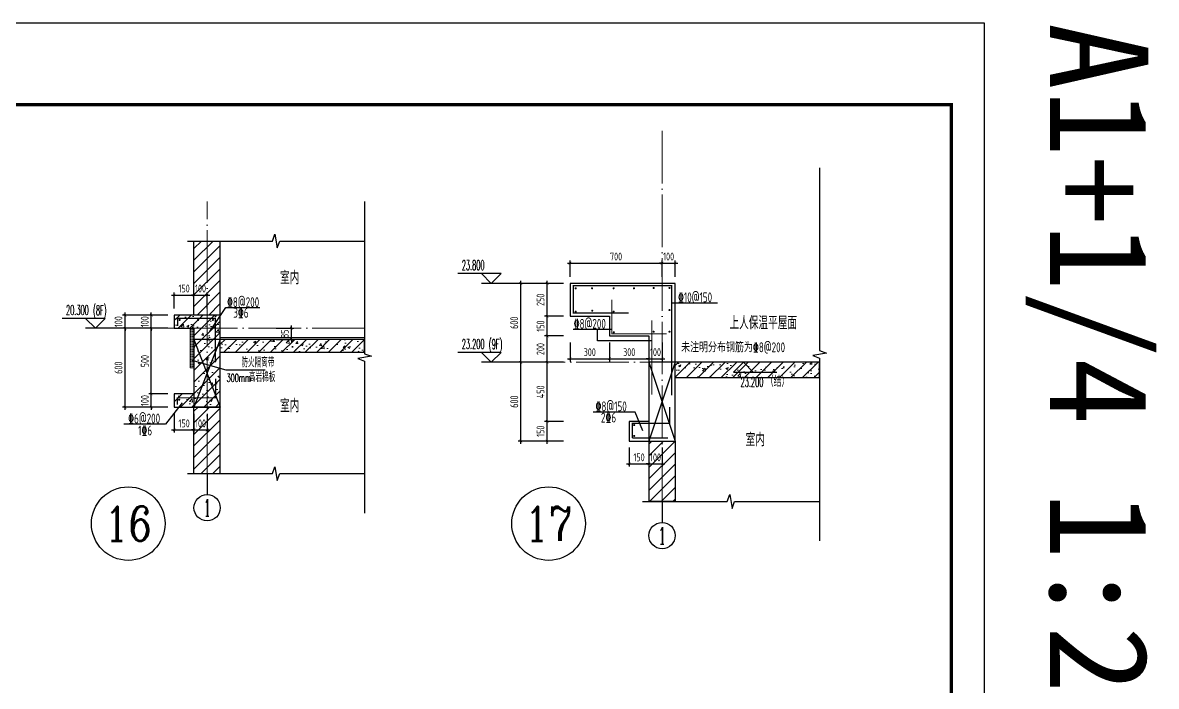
# Model space of a CAD drawing. Extents: x -668857 to 154266, y -275694 to 291306.
# Drawn here: x 120992 to 129617, y 162157 to 167207 of the extents above; entities that cross this region are included whole.
import ezdxf
from ezdxf.enums import TextEntityAlignment as Align

# ---------------------------------------------------------------- set-up
doc = ezdxf.new("R2010")
doc.units = 0
doc.header["$LTSCALE"] = 1000
doc.linetypes.add('DOTE', pattern=[2.42, 2, -0.2, 0.02, -0.2])
doc.layers.get('0').update_dxf_attribs({"linetype": 'CONTINUOUS'})
doc.layers.get('DEFPOINTS').update_dxf_attribs({"linetype": 'CONTINUOUS'})
for name, color, linetype in [('A-AXIS_TEXT', 7, 'CONTINUOUS'), ('AXIS', 3, 'CONTINUOUS'), ('DIM', 2, 'CONTINUOUS'), ('DIM_ELEV', 3, 'CONTINUOUS'), ('DIM_IDEN', 67, 'CONTINUOUS'), ('DIM_SYMB', 3, 'CONTINUOUS'), ('PUB_TEXT', 2, 'CONTINUOUS'), ('REIN', 6, 'CONTINUOUS'), ('S-大样-砼线', 7, 'CONTINUOUS'), ('S-引出线', 40, 'CONTINUOUS'), ('TEXT', 2, 'CONTINUOUS'), ('WALL', 5, 'CONTINUOUS'), ('yichutu', 7, 'CONTINUOUS'), ('立面-看线', 251, 'CONTINUOUS')]:
    doc.layers.add(name, color=color, linetype=linetype)
for name, color, linetype, lineweight in [('AXIS_TEXT', 7, 'CONTINUOUS', 20), ('DOTE', 19, 'DOTE', 9), ('PUB_HATCH', 8, 'CONTINUOUS', 9), ('内粉刷', 37, 'CONTINUOUS', 9), ('图框', 9, 'CONTINUOUS', 18)]:
    doc.layers.add(name, color=color, linetype=linetype, lineweight=lineweight)
doc.styles.add('_TCH_AXIS', font='COMPLEX', dxfattribs={"bigfont": 'GBCBIG'})
doc.styles.add('_TCH_DIM', font='SIMPLEX.shx', dxfattribs={"width": 0.7, "bigfont": 'GBCBIG.shx'})
doc.styles.add('_TCH_LABEL', font='simhei.ttf')
doc.styles.add('COMPLEX', font='COMPLEX')
doc.styles.add('DIM_FONT_T3', font='SIMPLEX', dxfattribs={"width": 0.705882, "bigfont": 'GBCBIG'})
doc.styles.add('TSSD_DIMENSION', font='Tssdeng.shx', dxfattribs={"width": 0.7, "bigfont": 'tssdchn.shx'})
doc.styles.add('TSSD_REIN', font='tssdeng.shx', dxfattribs={"width": 0.7, "height": 300, "bigfont": 'tssdchn.shx'})
doc.dimstyles.new('TSSD_20_20', dxfattribs={"dimtxt": 60, "dimasz": 20, "dimexe": 20, "dimexo": 50, "dimgap": 20, "dimtad": 1, "dimdec": 0, "dimzin": 0, "dimdsep": 46, "dimtxsty": 'TSSD_DIMENSION', "dimblk": 'ARCHTICK', "dimblk1": 'ARCHTICK', "dimblk2": 'ARCHTICK', "dimcen": 0, "dimdle": 20, "dimclrt": 7, "dimadec": 0, "dimazin": 0, "dimtfac": 1, "dimtdec": 0, "dimtix": 1, "dimtmove": 2, "dimatfit": 3, "dimfxl": 0, "dimtolj": 1, "dimtzin": 0, "dimarcsym": 0})
pattern_1 = [(45, (-562273.49, 314642.066), (-44.194174, 44.194174), []), (50, (-562273.49, 314642.07), (179.315046, -15.688034), [18.75, -206.25]), (355, (-562273.49, 314642.07), (-34.687833, 188.048033), [15, -165]), (100.4514, (-562258.55, 314640.76), (144.627345, 172.359886), [15.935047, -175.28553]), (46.1842, (-562273.49, 314692.07), (266.81026, -41.379754), [28.125, -309.375]), (96.6356, (-562251.25, 314688.62), (233.66568, 243.52947), [23.90257, -262.92825]), (351.1842, (-562273.5, 314692.07), (233.66549, 243.52965), [22.5, -247.5]), (21, (-562248.49, 314679.57), (149.226763, -100.654723), [18.75, -206.25]), (326, (-562248.49, 314679.57), (60.828833, 181.28751), [15, -165]), (71.4514, (-562236.05, 314671.18), (210.055657, 80.632624), [15.935047, -175.28553]), (37.5, (-562273.49, 314642.066), (3.039964, 83.2234635), [0, -163, 0, -167.5, 0, -165.625]), (7.5, (-562273.49, 314642.07), (65.767384, 98.602928), [0, -95.5, 0, -159.25, 0, -63.125]), (327.5, (-562329.24, 314642.066), (133.455609, -5.638718), [0, -62.5, 0, -195, 0, -258.75]), (317.5, (-562354.24, 314642.07), (145.796542, 25.026246), [0, -81.25, 0, -129.5, 0, -183.75])]
pattern_2 = [(45, (-562273.49, 314686.944), (-44.1941915, 44.1941915), [])]

# ---------------------------------------------------------------- blocks, each defined once
blk = doc.blocks.new('GFDDDDRG')
at = {"layer": '图框'}
blk.add_lwpolyline([(923310, -107437), (923310, -159999), (893610, -159999), (893610, -107437)], close=True, dxfattribs=at)
blk.add_lwpolyline([(923310, -107437), (923310, -159999), (893610, -159999), (893610, -107437)], close=True, dxfattribs=at)
at = {"layer": '图框', "const_width": 50}
blk.add_lwpolyline([(894110, -159499), (922810, -159499), (922810, -108687), (894110, -108687)], close=True, dxfattribs=at)
blk = doc.blocks.new('yct-1051-594-26275-14850-25-1002.0')
at = {"layer": 'yichutu', "color": 7}
blk.add_lwpolyline([(0, 0), (0, 14850), (26275, 14850), (26275, 0)], close=True, dxfattribs=at)
at = {"layer": 'yichutu', "color": 7, "style": '_TCH_LABEL'}
blk.add_text('A1+1/4 1:25', height=750, dxfattribs=at).set_placement((0, 15350))
blk = doc.blocks.new('VDVDXAXFSFFX')
at = {"layer": 'PUB_HATCH'}
h = blk.add_hatch(dxfattribs=at)
h.set_pattern_fill('DOTS', color=251, scale=2, style=0)
h.set_pattern_definition([(0, (924712.4965, -148185.593), (1.5875, 3.175), [0, -3.175])])
h.paths.add_polyline_path([(924682.5, -148185.6), (924712.5, -148185.6), (924712.5, -147935.6), (924712.5, -147885.6), (924712.5, -147885.6), (924712.5, -147885.6), (924682.5, -147885.6)])
at = {"layer": 'DIM_IDEN', "color": 5}
for p, q in [((924695.5, -148129.3), (924955.6, -148202.9)), ((924955.6, -148202.9), (925253.4, -148202.9))]:
    blk.add_line(p, q, dxfattribs=at)
at = {"layer": 'PUB_HATCH', "color": 5}
blk.add_lwpolyline([(924712.5, -147885.6), (924682.5, -147885.6), (924682.5, -148185.6), (924712.5, -148185.6)], close=True, dxfattribs=at)
at = {"layer": 'PUB_TEXT', "style": 'DIM_FONT_T3', "width": 0.705882}
blk.add_text('防火隔离带', height=71.49, dxfattribs=at).set_placement((925072.6, -148181.9))
at = {"layer": 'PUB_TEXT', "color": 5, "style": 'DIM_FONT_T3'}
for s, height, width, p in [('300mm', 59.5, 0.49827, (924960.4, -148292.9)), ('高岩棉板', 71.49, 0.705882, (925129.8, -148292.9))]:
    blk.add_text(s, height=height, dxfattribs=dict(at, width=width)).set_placement(p)
blk = doc.blocks.new('_ArchTick')
at = {"color": 0, "linetype": 'ByBlock', "const_width": 0.15}
blk.add_lwpolyline([(-0.5, -0.5), (0.5, 0.5)], dxfattribs=at)
blk = doc.blocks.new('*D2638')
at = {"layer": 'DEFPOINTS', "color": 0}
for p in [(121770.8, 164881.4), (122070.8, 164881.4), (122070.8, 164281.4)]:
    blk.add_point(p, dxfattribs=at)
at = {"layer": 'DIM', "color": 0, "lineweight": -2}
for p, q in [((122020.8, 164881.4), (121750.8, 164881.4)), ((121770.8, 164261.4), (121770.8, 164901.4)), ((122020.8, 164281.4), (121750.8, 164281.4))]:
    blk.add_line(p, q, dxfattribs=at)
at = {"layer": 'DIM', "color": 0, "lineweight": -2, "xscale": 20, "yscale": 20, "zscale": 20}
for p, rotation in [((121770.8, 164881.4), 90), ((121770.8, 164281.4), 270)]:
    blk.add_blockref('_ArchTick', p, dxfattribs=dict(at, rotation=rotation))
at = {"layer": 'DIM', "color": 7, "insert": (121720.8, 164581.4), "char_height": 60, "attachment_point": 5, "rotation": 90, "style": 'TSSD_DIMENSION'}
blk.add_mtext('\\A1;600', dxfattribs=at)
blk = doc.blocks.new('*D2639')
at = {"layer": 'DEFPOINTS', "color": 0}
for p in [(121770.8, 164981.4), (122070.8, 164981.4), (122070.8, 164881.4)]:
    blk.add_point(p, dxfattribs=at)
at = {"layer": 'DIM', "color": 0, "lineweight": -2}
for p, q in [((121770.8, 164981.4), (121770.8, 165001.4)), ((122020.8, 164981.4), (121750.8, 164981.4)), ((121770.8, 164881.4), (121770.8, 164981.4)), ((122020.8, 164881.4), (121750.8, 164881.4)), ((121770.8, 164881.4), (121770.8, 164861.4))]:
    blk.add_line(p, q, dxfattribs=at)
at = {"layer": 'DIM', "color": 0, "lineweight": -2, "xscale": 20, "yscale": 20, "zscale": 20}
for p, rotation in [((121770.8, 164981.4), 270), ((121770.8, 164881.4), 90)]:
    blk.add_blockref('_ArchTick', p, dxfattribs=dict(at, rotation=rotation))
at = {"layer": 'DIM', "color": 7, "insert": (121720.8, 164931.4), "char_height": 60, "attachment_point": 5, "rotation": 90, "style": 'TSSD_DIMENSION'}
blk.add_mtext('\\A1;100', dxfattribs=at)
blk = doc.blocks.new('*D2642')
at = {"layer": 'DEFPOINTS', "color": 0}
for p in [(122870.2, 164881.4), (123036.2, 164881.4), (122870.2, 164796.4)]:
    blk.add_point(p, dxfattribs=at)
at = {"layer": 'DIM', "color": 0, "lineweight": -2}
for p, q in [((122920.2, 164881.4), (123056.2, 164881.4)), ((123036.2, 164881.4), (123036.2, 164901.4)), ((123036.2, 164796.4), (123036.2, 164881.4)), ((122920.2, 164796.4), (123056.2, 164796.4)), ((123036.2, 164796.4), (123036.2, 164776.4))]:
    blk.add_line(p, q, dxfattribs=at)
at = {"layer": 'DIM', "color": 0, "lineweight": -2, "xscale": 20, "yscale": 20, "zscale": 20}
for p, rotation in [((123036.2, 164881.4), 270), ((123036.2, 164796.4), 90)]:
    blk.add_blockref('_ArchTick', p, dxfattribs=dict(at, rotation=rotation))
at = {"layer": 'DIM', "color": 7, "insert": (122986.2, 164838.9), "char_height": 60, "attachment_point": 5, "rotation": 90, "style": 'TSSD_DIMENSION'}
blk.add_mtext('\\A1;85', dxfattribs=at)
blk = doc.blocks.new('*D2659')
at = {"layer": 'DEFPOINTS', "color": 0}
for p in [(122295.4, 165133.8), (122145.4, 164981.5), (122295.4, 164981.5)]:
    blk.add_point(p, dxfattribs=at)
at = {"layer": 'DIM', "color": 0, "lineweight": -2}
for p, q in [((122125.4, 165133.8), (122315.4, 165133.8)), ((122145.4, 165031.5), (122145.4, 165153.8)), ((122295.4, 165031.5), (122295.4, 165153.8))]:
    blk.add_line(p, q, dxfattribs=at)
at = {"layer": 'DIM', "color": 0, "lineweight": -2, "xscale": 20, "yscale": 20, "zscale": 20, "rotation": 180}
blk.add_blockref('_ArchTick', (122145.4, 165133.8), dxfattribs=at)
at = {"layer": 'DIM', "color": 0, "lineweight": -2, "xscale": 20, "yscale": 20, "zscale": 20}
blk.add_blockref('_ArchTick', (122295.4, 165133.8), dxfattribs=at)
at = {"layer": 'DIM', "color": 7, "insert": (122220.4, 165183.8), "char_height": 60, "attachment_point": 5, "style": 'TSSD_DIMENSION'}
blk.add_mtext('\\A1;150', dxfattribs=at)
blk = doc.blocks.new('*D2660')
at = {"layer": 'DEFPOINTS', "color": 0}
for p in [(122395.4, 165133.8), (122295.4, 164981.5), (122395.4, 164981.5)]:
    blk.add_point(p, dxfattribs=at)
at = {"layer": 'DIM', "color": 0, "lineweight": -2}
for p, q in [((122295.4, 165133.8), (122275.4, 165133.8)), ((122295.4, 165031.5), (122295.4, 165153.8)), ((122295.4, 165133.8), (122395.4, 165133.8)), ((122395.4, 165031.5), (122395.4, 165153.8)), ((122395.4, 165133.8), (122415.4, 165133.8))]:
    blk.add_line(p, q, dxfattribs=at)
at = {"layer": 'DIM', "color": 0, "lineweight": -2, "xscale": 20, "yscale": 20, "zscale": 20}
blk.add_blockref('_ArchTick', (122295.4, 165133.8), dxfattribs=at)
at = {"layer": 'DIM', "color": 0, "lineweight": -2, "xscale": 20, "yscale": 20, "zscale": 20, "rotation": 180}
blk.add_blockref('_ArchTick', (122395.4, 165133.8), dxfattribs=at)
at = {"layer": 'DIM', "color": 7, "insert": (122345.4, 165183.8), "char_height": 60, "attachment_point": 5, "style": 'TSSD_DIMENSION'}
blk.add_mtext('\\A1;100', dxfattribs=at)
blk = doc.blocks.new('*D2661')
at = {"layer": 'DEFPOINTS', "color": 0}
for p in [(122145.4, 164281.4), (122295.4, 164281.4), (122295.4, 164107.7)]:
    blk.add_point(p, dxfattribs=at)
at = {"layer": 'DIM', "color": 0, "lineweight": -2}
for p, q in [((122145.4, 164231.4), (122145.4, 164087.7)), ((122295.4, 164231.4), (122295.4, 164087.7)), ((122125.4, 164107.7), (122315.4, 164107.7))]:
    blk.add_line(p, q, dxfattribs=at)
at = {"layer": 'DIM', "color": 0, "lineweight": -2, "xscale": 20, "yscale": 20, "zscale": 20, "rotation": 180}
blk.add_blockref('_ArchTick', (122145.4, 164107.7), dxfattribs=at)
at = {"layer": 'DIM', "color": 0, "lineweight": -2, "xscale": 20, "yscale": 20, "zscale": 20}
blk.add_blockref('_ArchTick', (122295.4, 164107.7), dxfattribs=at)
at = {"layer": 'DIM', "color": 7, "insert": (122220.4, 164157.7), "char_height": 60, "attachment_point": 5, "style": 'TSSD_DIMENSION'}
blk.add_mtext('\\A1;150', dxfattribs=at)
blk = doc.blocks.new('*D2662')
at = {"layer": 'DEFPOINTS', "color": 0}
for p in [(122295.4, 164281.4), (122395.4, 164281.4), (122395.4, 164107.7)]:
    blk.add_point(p, dxfattribs=at)
at = {"layer": 'DIM', "color": 0, "lineweight": -2}
for p, q in [((122295.4, 164231.4), (122295.4, 164087.7)), ((122395.4, 164231.4), (122395.4, 164087.7)), ((122295.4, 164107.7), (122275.4, 164107.7)), ((122295.4, 164107.7), (122395.4, 164107.7)), ((122395.4, 164107.7), (122415.4, 164107.7))]:
    blk.add_line(p, q, dxfattribs=at)
at = {"layer": 'DIM', "color": 0, "lineweight": -2, "xscale": 20, "yscale": 20, "zscale": 20}
blk.add_blockref('_ArchTick', (122295.4, 164107.7), dxfattribs=at)
at = {"layer": 'DIM', "color": 0, "lineweight": -2, "xscale": 20, "yscale": 20, "zscale": 20, "rotation": 180}
blk.add_blockref('_ArchTick', (122395.4, 164107.7), dxfattribs=at)
at = {"layer": 'DIM', "color": 7, "insert": (122345.4, 164157.7), "char_height": 60, "attachment_point": 5, "style": 'TSSD_DIMENSION'}
blk.add_mtext('\\A1;100', dxfattribs=at)
blk = doc.blocks.new('*D2663')
at = {"layer": 'DEFPOINTS', "color": 0}
for p in [(121970.8, 164981.4), (122145.4, 164981.4), (122145.4, 164881.4)]:
    blk.add_point(p, dxfattribs=at)
at = {"layer": 'DIM', "color": 0, "lineweight": -2}
for p, q in [((121970.8, 164981.4), (121970.8, 165001.4)), ((122095.4, 164981.4), (121950.8, 164981.4)), ((121970.8, 164881.4), (121970.8, 164981.4)), ((122095.4, 164881.4), (121950.8, 164881.4)), ((121970.8, 164881.4), (121970.8, 164861.4))]:
    blk.add_line(p, q, dxfattribs=at)
at = {"layer": 'DIM', "color": 0, "lineweight": -2, "xscale": 20, "yscale": 20, "zscale": 20}
for p, rotation in [((121970.8, 164981.4), 270), ((121970.8, 164881.4), 90)]:
    blk.add_blockref('_ArchTick', p, dxfattribs=dict(at, rotation=rotation))
at = {"layer": 'DIM', "color": 7, "insert": (121920.8, 164931.4), "char_height": 60, "attachment_point": 5, "rotation": 90, "style": 'TSSD_DIMENSION'}
blk.add_mtext('\\A1;100', dxfattribs=at)
blk = doc.blocks.new('*D2664')
at = {"layer": 'DEFPOINTS', "color": 0}
for p in [(121970.8, 164881.4), (122145.4, 164881.4), (122145.4, 164381.4)]:
    blk.add_point(p, dxfattribs=at)
at = {"layer": 'DIM', "color": 0, "lineweight": -2}
for p, q in [((122095.4, 164881.4), (121950.8, 164881.4)), ((121970.8, 164361.4), (121970.8, 164901.4)), ((122095.4, 164381.4), (121950.8, 164381.4))]:
    blk.add_line(p, q, dxfattribs=at)
at = {"layer": 'DIM', "color": 0, "lineweight": -2, "xscale": 20, "yscale": 20, "zscale": 20}
for p, rotation in [((121970.8, 164881.4), 90), ((121970.8, 164381.4), 270)]:
    blk.add_blockref('_ArchTick', p, dxfattribs=dict(at, rotation=rotation))
at = {"layer": 'DIM', "color": 7, "insert": (121920.8, 164631.4), "char_height": 60, "attachment_point": 5, "rotation": 90, "style": 'TSSD_DIMENSION'}
blk.add_mtext('\\A1;500', dxfattribs=at)
blk = doc.blocks.new('*D2665')
at = {"layer": 'DEFPOINTS', "color": 0}
for p in [(121970.8, 164381.4), (122145.4, 164381.4), (122145.4, 164281.4)]:
    blk.add_point(p, dxfattribs=at)
at = {"layer": 'DIM', "color": 0, "lineweight": -2}
for p, q in [((121970.8, 164381.4), (121970.8, 164401.4)), ((122095.4, 164381.4), (121950.8, 164381.4)), ((121970.8, 164281.4), (121970.8, 164381.4)), ((122095.4, 164281.4), (121950.8, 164281.4)), ((121970.8, 164281.4), (121970.8, 164261.4))]:
    blk.add_line(p, q, dxfattribs=at)
at = {"layer": 'DIM', "color": 0, "lineweight": -2, "xscale": 20, "yscale": 20, "zscale": 20}
for p, rotation in [((121970.8, 164381.4), 270), ((121970.8, 164281.4), 90)]:
    blk.add_blockref('_ArchTick', p, dxfattribs=dict(at, rotation=rotation))
at = {"layer": 'DIM', "color": 7, "insert": (121920.8, 164331.4), "char_height": 60, "attachment_point": 5, "rotation": 90, "style": 'TSSD_DIMENSION'}
blk.add_mtext('\\A1;100', dxfattribs=at)
blk = doc.blocks.new('*D2668')
at = {"layer": 'DEFPOINTS', "color": 0}
for p in [(125606.7, 164023.1), (125756.7, 164023.1), (125756.7, 163849.4)]:
    blk.add_point(p, dxfattribs=at)
at = {"layer": 'DIM', "color": 0, "lineweight": -2}
for p, q in [((125606.7, 163973.1), (125606.7, 163829.4)), ((125756.7, 163973.1), (125756.7, 163829.4)), ((125586.7, 163849.4), (125776.7, 163849.4))]:
    blk.add_line(p, q, dxfattribs=at)
at = {"layer": 'DIM', "color": 0, "lineweight": -2, "xscale": 20, "yscale": 20, "zscale": 20, "rotation": 180}
blk.add_blockref('_ArchTick', (125606.7, 163849.4), dxfattribs=at)
at = {"layer": 'DIM', "color": 0, "lineweight": -2, "xscale": 20, "yscale": 20, "zscale": 20}
blk.add_blockref('_ArchTick', (125756.7, 163849.4), dxfattribs=at)
at = {"layer": 'DIM', "color": 7, "insert": (125681.7, 163899.4), "char_height": 60, "attachment_point": 5, "style": 'TSSD_DIMENSION'}
blk.add_mtext('\\A1;150', dxfattribs=at)
blk = doc.blocks.new('*D2669')
at = {"layer": 'DEFPOINTS', "color": 0}
for p in [(125756.7, 164023.1), (125856.7, 164023.1), (125856.7, 163849.4)]:
    blk.add_point(p, dxfattribs=at)
at = {"layer": 'DIM', "color": 0, "lineweight": -2}
for p, q in [((125756.7, 163973.1), (125756.7, 163829.4)), ((125856.7, 163973.1), (125856.7, 163829.4)), ((125756.7, 163849.4), (125736.7, 163849.4)), ((125756.7, 163849.4), (125856.7, 163849.4)), ((125856.7, 163849.4), (125876.7, 163849.4))]:
    blk.add_line(p, q, dxfattribs=at)
at = {"layer": 'DIM', "color": 0, "lineweight": -2, "xscale": 20, "yscale": 20, "zscale": 20}
blk.add_blockref('_ArchTick', (125756.7, 163849.4), dxfattribs=at)
at = {"layer": 'DIM', "color": 0, "lineweight": -2, "xscale": 20, "yscale": 20, "zscale": 20, "rotation": 180}
blk.add_blockref('_ArchTick', (125856.7, 163849.4), dxfattribs=at)
at = {"layer": 'DIM', "color": 7, "insert": (125806.7, 163899.4), "char_height": 60, "attachment_point": 5, "style": 'TSSD_DIMENSION'}
blk.add_mtext('\\A1;100', dxfattribs=at)
blk = doc.blocks.new('*D2670')
at = {"layer": 'DEFPOINTS', "color": 0}
for p in [(125156.7, 164823.1), (125456.7, 164823.1), (125456.7, 164649.4)]:
    blk.add_point(p, dxfattribs=at)
at = {"layer": 'DIM', "color": 0, "lineweight": -2}
for p, q in [((125156.7, 164773.1), (125156.7, 164629.4)), ((125456.7, 164773.1), (125456.7, 164629.4)), ((125136.7, 164649.4), (125476.7, 164649.4))]:
    blk.add_line(p, q, dxfattribs=at)
at = {"layer": 'DIM', "color": 0, "lineweight": -2, "xscale": 20, "yscale": 20, "zscale": 20, "rotation": 180}
blk.add_blockref('_ArchTick', (125156.7, 164649.4), dxfattribs=at)
at = {"layer": 'DIM', "color": 0, "lineweight": -2, "xscale": 20, "yscale": 20, "zscale": 20}
blk.add_blockref('_ArchTick', (125456.7, 164649.4), dxfattribs=at)
at = {"layer": 'DIM', "color": 7, "insert": (125306.7, 164699.4), "char_height": 60, "attachment_point": 5, "style": 'TSSD_DIMENSION'}
blk.add_mtext('\\A1;300', dxfattribs=at)
blk = doc.blocks.new('*D2671')
at = {"layer": 'DEFPOINTS', "color": 0}
for p in [(125456.7, 164823.1), (125756.7, 164823.1), (125756.7, 164649.4)]:
    blk.add_point(p, dxfattribs=at)
at = {"layer": 'DIM', "color": 0, "lineweight": -2}
for p, q in [((125456.7, 164773.1), (125456.7, 164629.4)), ((125756.7, 164773.1), (125756.7, 164629.4)), ((125436.7, 164649.4), (125776.7, 164649.4))]:
    blk.add_line(p, q, dxfattribs=at)
at = {"layer": 'DIM', "color": 0, "lineweight": -2, "xscale": 20, "yscale": 20, "zscale": 20, "rotation": 180}
blk.add_blockref('_ArchTick', (125456.7, 164649.4), dxfattribs=at)
at = {"layer": 'DIM', "color": 0, "lineweight": -2, "xscale": 20, "yscale": 20, "zscale": 20}
blk.add_blockref('_ArchTick', (125756.7, 164649.4), dxfattribs=at)
at = {"layer": 'DIM', "color": 7, "insert": (125606.7, 164699.4), "char_height": 60, "attachment_point": 5, "style": 'TSSD_DIMENSION'}
blk.add_mtext('\\A1;300', dxfattribs=at)
blk = doc.blocks.new('*D2672')
at = {"layer": 'DEFPOINTS', "color": 0}
for p in [(125756.7, 164823.1), (125856.7, 164823.1), (125856.7, 164649.4)]:
    blk.add_point(p, dxfattribs=at)
at = {"layer": 'DIM', "color": 0, "lineweight": -2}
for p, q in [((125756.7, 164773.1), (125756.7, 164629.4)), ((125856.7, 164773.1), (125856.7, 164629.4)), ((125756.7, 164649.4), (125736.7, 164649.4)), ((125756.7, 164649.4), (125856.7, 164649.4)), ((125856.7, 164649.4), (125876.7, 164649.4))]:
    blk.add_line(p, q, dxfattribs=at)
at = {"layer": 'DIM', "color": 0, "lineweight": -2, "xscale": 20, "yscale": 20, "zscale": 20}
blk.add_blockref('_ArchTick', (125756.7, 164649.4), dxfattribs=at)
at = {"layer": 'DIM', "color": 0, "lineweight": -2, "xscale": 20, "yscale": 20, "zscale": 20, "rotation": 180}
blk.add_blockref('_ArchTick', (125856.7, 164649.4), dxfattribs=at)
at = {"layer": 'DIM', "color": 7, "insert": (125806.7, 164699.4), "char_height": 60, "attachment_point": 5, "style": 'TSSD_DIMENSION'}
blk.add_mtext('\\A1;100', dxfattribs=at)
blk = doc.blocks.new('*D2673')
at = {"layer": 'DEFPOINTS', "color": 0}
for p in [(125856.7, 165377.2), (125156.7, 165223.1), (125856.7, 165223.1)]:
    blk.add_point(p, dxfattribs=at)
at = {"layer": 'DIM', "color": 0, "lineweight": -2}
for p, q in [((125136.7, 165377.2), (125876.7, 165377.2)), ((125156.7, 165273.1), (125156.7, 165397.2)), ((125856.7, 165273.1), (125856.7, 165397.2))]:
    blk.add_line(p, q, dxfattribs=at)
at = {"layer": 'DIM', "color": 0, "lineweight": -2, "xscale": 20, "yscale": 20, "zscale": 20, "rotation": 180}
blk.add_blockref('_ArchTick', (125156.7, 165377.2), dxfattribs=at)
at = {"layer": 'DIM', "color": 0, "lineweight": -2, "xscale": 20, "yscale": 20, "zscale": 20}
blk.add_blockref('_ArchTick', (125856.7, 165377.2), dxfattribs=at)
at = {"layer": 'DIM', "color": 7, "insert": (125506.7, 165427.2), "char_height": 60, "attachment_point": 5, "style": 'TSSD_DIMENSION'}
blk.add_mtext('\\A1;700', dxfattribs=at)
blk = doc.blocks.new('*D2674')
at = {"layer": 'DEFPOINTS', "color": 0}
for p in [(125956.7, 165377.2), (125856.7, 165223.1), (125956.7, 165223.1)]:
    blk.add_point(p, dxfattribs=at)
at = {"layer": 'DIM', "color": 0, "lineweight": -2}
for p, q in [((125856.7, 165377.2), (125836.7, 165377.2)), ((125856.7, 165273.1), (125856.7, 165397.2)), ((125856.7, 165377.2), (125956.7, 165377.2)), ((125956.7, 165273.1), (125956.7, 165397.2)), ((125956.7, 165377.2), (125976.7, 165377.2))]:
    blk.add_line(p, q, dxfattribs=at)
at = {"layer": 'DIM', "color": 0, "lineweight": -2, "xscale": 20, "yscale": 20, "zscale": 20}
blk.add_blockref('_ArchTick', (125856.7, 165377.2), dxfattribs=at)
at = {"layer": 'DIM', "color": 0, "lineweight": -2, "xscale": 20, "yscale": 20, "zscale": 20, "rotation": 180}
blk.add_blockref('_ArchTick', (125956.7, 165377.2), dxfattribs=at)
at = {"layer": 'DIM', "color": 7, "insert": (125906.7, 165427.2), "char_height": 60, "attachment_point": 5, "style": 'TSSD_DIMENSION'}
blk.add_mtext('\\A1;100', dxfattribs=at)
blk = doc.blocks.new('*D2675')
at = {"layer": 'DEFPOINTS', "color": 0}
for p in [(124982.1, 165223.1), (125156.7, 165223.1), (125156.7, 164973.1)]:
    blk.add_point(p, dxfattribs=at)
at = {"layer": 'DIM', "color": 0, "lineweight": -2}
for p, q in [((125106.7, 165223.1), (124962.1, 165223.1)), ((124982.1, 164953.1), (124982.1, 165243.1)), ((125106.7, 164973.1), (124962.1, 164973.1))]:
    blk.add_line(p, q, dxfattribs=at)
at = {"layer": 'DIM', "color": 0, "lineweight": -2, "xscale": 20, "yscale": 20, "zscale": 20}
for p, rotation in [((124982.1, 165223.1), 90), ((124982.1, 164973.1), 270)]:
    blk.add_blockref('_ArchTick', p, dxfattribs=dict(at, rotation=rotation))
at = {"layer": 'DIM', "color": 7, "insert": (124932.1, 165098.1), "char_height": 60, "attachment_point": 5, "rotation": 90, "style": 'TSSD_DIMENSION'}
blk.add_mtext('\\A1;250', dxfattribs=at)
blk = doc.blocks.new('*D2676')
at = {"layer": 'DEFPOINTS', "color": 0}
for p in [(124982.1, 164973.1), (125156.7, 164973.1), (125156.7, 164823.1)]:
    blk.add_point(p, dxfattribs=at)
at = {"layer": 'DIM', "color": 0, "lineweight": -2}
for p, q in [((125106.7, 164973.1), (124962.1, 164973.1)), ((124982.1, 164803.1), (124982.1, 164993.1)), ((125106.7, 164823.1), (124962.1, 164823.1))]:
    blk.add_line(p, q, dxfattribs=at)
at = {"layer": 'DIM', "color": 0, "lineweight": -2, "xscale": 20, "yscale": 20, "zscale": 20}
for p, rotation in [((124982.1, 164973.1), 90), ((124982.1, 164823.1), 270)]:
    blk.add_blockref('_ArchTick', p, dxfattribs=dict(at, rotation=rotation))
at = {"layer": 'DIM', "color": 7, "insert": (124932.1, 164898.1), "char_height": 60, "attachment_point": 5, "rotation": 90, "style": 'TSSD_DIMENSION'}
blk.add_mtext('\\A1;150', dxfattribs=at)
blk = doc.blocks.new('*D2677')
at = {"layer": 'DEFPOINTS', "color": 0}
for p in [(124982.1, 164823.1), (125156.7, 164823.1), (125156.7, 164623.1)]:
    blk.add_point(p, dxfattribs=at)
at = {"layer": 'DIM', "color": 0, "lineweight": -2}
for p, q in [((124982.1, 164603.1), (124982.1, 164843.1)), ((125106.7, 164823.1), (124962.1, 164823.1)), ((125106.7, 164623.1), (124962.1, 164623.1))]:
    blk.add_line(p, q, dxfattribs=at)
at = {"layer": 'DIM', "color": 0, "lineweight": -2, "xscale": 20, "yscale": 20, "zscale": 20}
for p, rotation in [((124982.1, 164823.1), 90), ((124982.1, 164623.1), 270)]:
    blk.add_blockref('_ArchTick', p, dxfattribs=dict(at, rotation=rotation))
at = {"layer": 'DIM', "color": 7, "insert": (124932.1, 164723.1), "char_height": 60, "attachment_point": 5, "rotation": 90, "style": 'TSSD_DIMENSION'}
blk.add_mtext('\\A1;200', dxfattribs=at)
blk = doc.blocks.new('*D2678')
at = {"layer": 'DEFPOINTS', "color": 0}
for p in [(124982.1, 164623.1), (125156.7, 164623.1), (125156.7, 164173.1)]:
    blk.add_point(p, dxfattribs=at)
at = {"layer": 'DIM', "color": 0, "lineweight": -2}
for p, q in [((125106.7, 164623.1), (124962.1, 164623.1)), ((124982.1, 164153.1), (124982.1, 164643.1)), ((125106.7, 164173.1), (124962.1, 164173.1))]:
    blk.add_line(p, q, dxfattribs=at)
at = {"layer": 'DIM', "color": 0, "lineweight": -2, "xscale": 20, "yscale": 20, "zscale": 20}
for p, rotation in [((124982.1, 164623.1), 90), ((124982.1, 164173.1), 270)]:
    blk.add_blockref('_ArchTick', p, dxfattribs=dict(at, rotation=rotation))
at = {"layer": 'DIM', "color": 7, "insert": (124932.1, 164398.1), "char_height": 60, "attachment_point": 5, "rotation": 90, "style": 'TSSD_DIMENSION'}
blk.add_mtext('\\A1;450', dxfattribs=at)
blk = doc.blocks.new('*D2679')
at = {"layer": 'DEFPOINTS', "color": 0}
for p in [(124982.1, 164173.1), (125156.7, 164173.1), (125156.7, 164023.1)]:
    blk.add_point(p, dxfattribs=at)
at = {"layer": 'DIM', "color": 0, "lineweight": -2}
for p, q in [((125106.7, 164173.1), (124962.1, 164173.1)), ((124982.1, 164003.1), (124982.1, 164193.1)), ((125106.7, 164023.1), (124962.1, 164023.1))]:
    blk.add_line(p, q, dxfattribs=at)
at = {"layer": 'DIM', "color": 0, "lineweight": -2, "xscale": 20, "yscale": 20, "zscale": 20}
for p, rotation in [((124982.1, 164173.1), 90), ((124982.1, 164023.1), 270)]:
    blk.add_blockref('_ArchTick', p, dxfattribs=dict(at, rotation=rotation))
at = {"layer": 'DIM', "color": 7, "insert": (124932.1, 164098.1), "char_height": 60, "attachment_point": 5, "rotation": 90, "style": 'TSSD_DIMENSION'}
blk.add_mtext('\\A1;150', dxfattribs=at)
blk = doc.blocks.new('*D2680')
at = {"layer": 'DEFPOINTS', "color": 0}
for p in [(124782.1, 164623.1), (125082.1, 164623.1), (125082.1, 164023.1)]:
    blk.add_point(p, dxfattribs=at)
at = {"layer": 'DIM', "color": 0, "lineweight": -2}
for p, q in [((125032.1, 164623.1), (124762.1, 164623.1)), ((124782.1, 164003.1), (124782.1, 164643.1)), ((125032.1, 164023.1), (124762.1, 164023.1))]:
    blk.add_line(p, q, dxfattribs=at)
at = {"layer": 'DIM', "color": 0, "lineweight": -2, "xscale": 20, "yscale": 20, "zscale": 20}
for p, rotation in [((124782.1, 164623.1), 90), ((124782.1, 164023.1), 270)]:
    blk.add_blockref('_ArchTick', p, dxfattribs=dict(at, rotation=rotation))
at = {"layer": 'DIM', "color": 7, "insert": (124732.1, 164323.1), "char_height": 60, "attachment_point": 5, "rotation": 90, "style": 'TSSD_DIMENSION'}
blk.add_mtext('\\A1;600', dxfattribs=at)
blk = doc.blocks.new('*D2681')
at = {"layer": 'DEFPOINTS', "color": 0}
for p in [(124782.1, 165223.1), (125082.1, 165223.1), (125082.1, 164623.1)]:
    blk.add_point(p, dxfattribs=at)
at = {"layer": 'DIM', "color": 0, "lineweight": -2}
for p, q in [((125032.1, 165223.1), (124762.1, 165223.1)), ((124782.1, 164603.1), (124782.1, 165243.1)), ((125032.1, 164623.1), (124762.1, 164623.1))]:
    blk.add_line(p, q, dxfattribs=at)
at = {"layer": 'DIM', "color": 0, "lineweight": -2, "xscale": 20, "yscale": 20, "zscale": 20}
for p, rotation in [((124782.1, 165223.1), 90), ((124782.1, 164623.1), 270)]:
    blk.add_blockref('_ArchTick', p, dxfattribs=dict(at, rotation=rotation))
at = {"layer": 'DIM', "color": 7, "insert": (124732.1, 164923.1), "char_height": 60, "attachment_point": 5, "rotation": 90, "style": 'TSSD_DIMENSION'}
blk.add_mtext('\\A1;600', dxfattribs=at)
blk = doc.blocks.new('_AXISO')
blk.add_circle((0, 0), 0.5)
at = {"layer": 'A-AXIS_TEXT', "style": 'COMPLEX', "width": 1.041667}
blk.add_attdef('A', text='', height=0.56, dxfattribs=at).set_placement((-0.25, -0.28), (0.25, -0.28), align=Align.FIT)
blk = doc.blocks.new('A$C124E38C7')
at = {"layer": 'REIN'}
for points in [[(411.3, 827.6, 9, 9, 0), (411.3, 885.8, 9, 9, 0), (697.1, 885.8, 9, 9, 0), (697.1, 551.1, 9, 9, 0)], [(407.7, 227.9, 9, 9, 0), (407.7, 280.9, 9, 9, 0), (700.1, 280.9, 9, 9, 0), (700.1, 425.3, 9, 9, 0)]]:
    blk.add_lwpolyline(points, format="xyseb", dxfattribs=at)
at = {"layer": 'REIN', "const_width": 8}
for points in [[(421.8, 873.5, 1), (429.8, 873.5, 1)], [(562.3, 873.5, 1), (570.3, 873.5, 1)], [(674.9, 873.5, 1), (682.9, 873.5, 1)], [(418.3, 266.1, 1), (426.3, 266.1, 1)]]:
    blk.add_lwpolyline(points, format="xyb", close=True, dxfattribs=at)
at = {"layer": 'S-大样-砼线'}
for p, q in [((534.9, 724.9), (734.9, 209.8)), ((734.9, 724.9), (534.9, 209.8))]:
    blk.add_line(p, q, dxfattribs=at)
blk.add_lwpolyline([(734.9, 724.9), (534.9, 724.9), (534.9, 209.8), (734.9, 209.8)], close=True, dxfattribs=at)
at = {"layer": 'S-引出线'}
for points in [[(655.5, 786.1), (777.7, 968.3), (1034.7, 968.3)], [(445.3, 242.7), (318.6, 79.6), (0, 79.6)]]:
    blk.add_lwpolyline(points, dxfattribs=at)
at = {"layer": 'TEXT', "style": 'TSSD_REIN', "width": 0.7}
for s, p in [('%%1328@200', (785.9, 970.9)), ('3%%1326', (833.8, 890.1)), ('%%1326@200', (33.9, 85.5)), ('1%%1326', (110.1, -5.8))]:
    blk.add_text(s, height=75, rotation=0, dxfattribs=at).set_placement(p)
blk = doc.blocks.new('20210809.04143009')
at = {"layer": 'REIN', "const_width": 9}
for points in [[(87577.4, 67531.6), (87154.5, 67531.6), (87154.5, 67739.9), (87903.5, 67739.9), (87903.5, 66904.9)], [(87448.4, 67632.6), (87448.4, 67373.2), (87864.3, 67373.2)], [(87752.4, 66910.5), (87752.4, 67475.3)], [(87603.8, 66580.9), (87603.8, 66692.7), (87887.7, 66692.7), (87887.7, 66815.7)], [(87603.8, 66580.9), (87876.3, 66580.9)]]:
    blk.add_lwpolyline(points, dxfattribs=at)
at = {"layer": 'REIN', "const_width": 8}
for points in [[(87168.8, 67720.3, 1), (87176.8, 67720.3, 1)], [(87293.8, 67720.3, 1), (87301.8, 67720.3, 1)], [(87457.5, 67720.3, 1), (87465.5, 67720.3, 1)], [(87612.4, 67720.3, 1), (87620.4, 67720.3, 1)], [(87762.2, 67722.6, 1), (87770.2, 67722.6, 1)], [(87882.9, 67722.6, 1), (87890.9, 67722.6, 1)], [(87168.8, 67542.9, 1), (87176.8, 67542.9, 1)], [(87294.9, 67549.5, 1), (87302.9, 67549.5, 1)], [(87457.5, 67542.9, 1), (87465.5, 67542.9, 1)], [(87882.9, 67554.1, 1), (87890.9, 67554.1, 1)], [(87459, 67385.4, 1), (87467, 67385.4, 1)], [(87762.2, 67389.2, 1), (87770.2, 67389.2, 1)], [(87882.9, 67389.2, 1), (87890.9, 67389.2, 1)], [(87614, 66679.1, 1), (87622, 66679.1, 1)], [(87614, 66596.2, 1), (87622, 66596.2, 1)]]:
    blk.add_lwpolyline(points, format="xyb", close=True, dxfattribs=at)
at = {"layer": 'S-引出线'}
for p, q in [((87899.5, 67609.5), (88253.1, 67609.5)), ((87154.5, 67408.2), (87448.4, 67408.2)), ((87338.1, 67319.1), (87338.1, 67408.2)), ((87752.4, 67319.1), (87338.1, 67319.1))]:
    blk.add_line(p, q, dxfattribs=at)
blk.add_lwpolyline([(87683, 66635.5), (87625, 66777), (87306.6, 66777)], dxfattribs=at)
at = {"layer": 'TEXT', "style": 'TSSD_REIN', "width": 0.7}
for s, p in [('%%13210@150', (87951.6, 67613.6)), ('%%1328@200', (87157.6, 67412.4)), ('未注明分布钢筋为%%1328@200', (87975.3, 67233.3)), ('%%1328@150', (87323.6, 66783.8)), ('2%%1326', (87365.4, 66698.6))]:
    blk.add_text(s, height=75, rotation=0, dxfattribs=at).set_placement(p)

msp = doc.modelspace()

# ---------------------------------------------------------------- hatches: boundary and pattern name
at = {"layer": 'PUB_HATCH'}
h = msp.add_hatch(dxfattribs=at)
h.set_pattern_fill('普通砖', color=256, scale=25, style=0)
h.set_pattern_definition(pattern_2)
h.paths.add_polyline_path([(122295.43, 164981.44), (122495.43, 164981.44), (122495.43, 165545.07), (122295.43, 165545.07)])
h = msp.add_hatch(dxfattribs=at)
h.set_pattern_fill('钢筋混凝土', color=256, scale=25, style=0)
h.set_pattern_definition(pattern_1)
h.paths.add_polyline_path([(122495.43, 164981.44), (122145.43, 164981.44), (122145.43, 164881.44), (122295.43, 164881.44), (122295.43, 164381.44), (122145.43, 164381.44), (122145.43, 164281.44), (122495.43, 164281.44)])
h = msp.add_hatch(dxfattribs=at)
h.set_pattern_fill('钢筋混凝土', color=256, scale=25, style=0)
h.set_pattern_definition(pattern_1)
h.paths.add_polyline_path([(122495.43, 164796.44), (122495.43, 164696.44), (123593.95, 164696.44), (123593.95, 164796.44)])
h = msp.add_hatch(dxfattribs=at)
h.set_pattern_fill('钢筋混凝土', color=256, scale=25, style=0)
h.set_pattern_definition(pattern_1)
h.paths.add_polyline_path([(125956.69, 164623.08), (125956.69, 164503.08), (127055.21, 164503.08), (127055.21, 164623.08)])
h = msp.add_hatch(dxfattribs=at)
h.set_pattern_fill('普通砖', color=256, scale=25, style=0)
h.set_pattern_definition(pattern_2)
h.paths.add_polyline_path([(122495.43, 163774.97), (122495.43, 164281.44), (122295.43, 164281.44), (122295.43, 163774.97)])
h = msp.add_hatch(dxfattribs=at)
h.set_pattern_fill('普通砖', color=256, scale=25, style=0)
h.set_pattern_definition(pattern_2)
h.paths.add_polyline_path([(125956.69, 164023.08), (125858.52, 164023.08), (125756.73, 164023.08), (125756.74, 163562.92), (125956.74, 163562.93), (125956.73, 164023.08)])
at = {"layer": '立面-看线'}
h = msp.add_hatch(dxfattribs=at)
h.set_pattern_fill('HONEY', color=256, scale=7)
h.set_pattern_definition([(0, (-678853.84, -220565.51), (16.66875, 9.623705), [11.1125, -22.225]), (120, (-678853.84, -220565.51), (-16.66874801, 9.62370845), [11.1125, -22.225]), (60, (-678853.84, -220565.51), (1.99e-06, 19.24741345), [-22.225, 11.1125])])
h.paths.add_polyline_path([(123593.95, 164811.44), (122495.43, 164811.44), (122495.43, 164796.44), (123593.95, 164796.44)])

# ---------------------------------------------------------------- linework, layer by layer
msp.add_line((122495.43, 164281.44), (122295.43, 164281.44))
at = {"layer": 'AXIS'}
for p, q in [((122395.32, 163774.97), (122395.32, 163615.58)), ((125856.66, 163562.92), (125856.66, 163403.53))]:
    msp.add_line(p, q, dxfattribs=at)
at = {"layer": 'AXIS', "color": 6}
for centre in [(121795.39, 163394.86), (124993.41, 163394.86)]:
    msp.add_circle(centre, 280, dxfattribs=at)
at = {"layer": 'DIM_ELEV'}
for p, q in [((124632.08, 165298.08), (124304.08, 165298.08)), ((124557.08, 165223.08), (124482.08, 165298.08)), ((124557.08, 165223.08), (124632.08, 165298.08)), ((124982.08, 165223.08), (124482.08, 165223.08)), ((124632.08, 164698.08), (124304.08, 164698.08)), ((124557.08, 164623.08), (124482.08, 164698.08)), ((124557.08, 164623.08), (124632.08, 164698.08)), ((124982.08, 164623.08), (124482.08, 164623.08))]:
    msp.add_line(p, q, dxfattribs=at)
at = {"layer": 'DIM_ELEV', "color": 1}
for p, q in [((121620.82, 164956.44), (121292.82, 164956.44)), ((121545.82, 164881.44), (121470.82, 164956.44)), ((121545.82, 164881.44), (121620.82, 164956.44)), ((121970.82, 164881.44), (121470.82, 164881.44))]:
    msp.add_line(p, q, dxfattribs=at)
at = {"layer": 'DIM_ELEV', "color": 3}
for p, q in [((126475.89, 164623.08), (126400.89, 164548.08)), ((126475.89, 164623.08), (126550.89, 164548.08)), ((126400.89, 164548.08), (126728.89, 164548.08))]:
    msp.add_line(p, q, dxfattribs=at)
at = {"layer": 'DIM_SYMB'}
for points in [[(127055.21, 166103.08), (127055.21, 164711.13), (127107.71, 164692.02), (127002.71, 164673.5), (127055.21, 164654.88), (127055.21, 163262.92)], [(123593.95, 165845.07), (123593.95, 164688.14), (123646.45, 164669.04), (123541.45, 164650.52), (123593.95, 164631.89), (123593.95, 163474.97)], [(122245.43, 165545.07), (122891.57, 165545.07), (122910.67, 165597.57), (122929.19, 165492.57), (122947.82, 165545.07), (123593.95, 165545.07)], [(122245.43, 163774.97), (122891.57, 163774.97), (122910.67, 163827.47), (122929.19, 163722.47), (122947.82, 163774.97), (123593.95, 163774.97)], [(125706.69, 163562.92), (126352.83, 163562.92), (126371.93, 163615.42), (126390.45, 163510.42), (126409.08, 163562.92), (127055.21, 163562.92)]]:
    msp.add_lwpolyline(points, dxfattribs=at)
at = {"layer": 'DOTE', "color": 1, "linetype": 'DOTE', "ltscale": 0.2}
for p, q in [((125856.69, 163562.92), (125856.69, 166403.08)), ((122395.43, 163774.97), (122395.43, 165845.07)), ((123593.95, 164881.44), (122070.82, 164881.44)), ((127055.21, 164623.08), (125082.08, 164623.08))]:
    msp.add_line(p, q, dxfattribs=at)
at = {"layer": 'PUB_HATCH', "color": 215}
msp.add_line((122495.43, 164811.44), (123593.95, 164811.44), dxfattribs=at)
at = {"layer": 'S-大样-砼线'}
for p, q in [((125756.69, 164623.08), (125956.69, 164023.08)), ((125956.69, 164623.08), (125756.69, 164023.08))]:
    msp.add_line(p, q, dxfattribs=at)
msp.add_lwpolyline([(125956.69, 164623.08), (125756.69, 164623.08), (125756.69, 164023.08), (125956.69, 164023.08)], close=True, dxfattribs=at)
at = {"layer": 'WALL'}
for p, q in [((122295.43, 164981.44), (122295.43, 165545.07)), ((122295.43, 165545.07), (122495.43, 165545.07)), ((122495.43, 164981.44), (122495.43, 165545.07)), ((125956.69, 165223.07), (125156.69, 165223.09)), ((125156.69, 165223.09), (125156.69, 164973.08)), ((125956.69, 164623.08), (125956.69, 165223.07)), ((122495.43, 164981.44), (122145.43, 164981.44)), ((122145.43, 164981.44), (122145.43, 164881.44)), ((122495.43, 164796.44), (122495.43, 164981.44)), ((125156.69, 164973.08), (125456.69, 164973.08)), ((125456.69, 164973.08), (125456.69, 164823.08)), ((122145.43, 164881.44), (122295.43, 164881.44)), ((122295.43, 164881.44), (122295.43, 164381.44)), ((123593.95, 164796.44), (122495.43, 164796.44)), ((123593.95, 164696.44), (123593.95, 164796.44)), ((125456.69, 164823.08), (125756.69, 164823.08)), ((125756.69, 164823.08), (125756.69, 164173.08)), ((122495.43, 164281.44), (122495.43, 164696.44)), ((123593.95, 164696.44), (122495.43, 164696.44)), ((127055.21, 164623.08), (125956.69, 164623.08)), ((127055.21, 164503.08), (127055.21, 164623.08)), ((127055.21, 164503.08), (125956.69, 164503.08)), ((125956.69, 164023.08), (125956.69, 164503.08)), ((122295.43, 164381.44), (122145.43, 164381.44)), ((122145.43, 164381.44), (122145.43, 164281.44)), ((122145.43, 164281.44), (122495.43, 164281.44)), ((122295.43, 163774.97), (122295.43, 164281.44)), ((122495.43, 163774.97), (122495.43, 164281.44)), ((125756.69, 164173.08), (125606.69, 164173.08)), ((125606.69, 164173.08), (125606.69, 164023.08)), ((125606.69, 164023.08), (125956.69, 164023.08)), ((125756.73, 164023.08), (125756.74, 163562.92)), ((125956.73, 164023.08), (125956.69, 164023.08)), ((125956.73, 164023.08), (125956.74, 163562.93)), ((122295.43, 163774.97), (122495.43, 163774.97)), ((125956.74, 163562.93), (125756.74, 163562.92))]:
    msp.add_line(p, q, dxfattribs=at)

# ---------------------------------------------------------------- block references
at = {"xscale": 0.5, "yscale": 0.5, "zscale": 0.5}
msp.add_blockref('GFDDDDRG', (-333347.88, 220925.54), dxfattribs=at)
msp.add_blockref('VDVDXAXFSFFX', (-802417.07, 312767.04))
at = {"layer": 'AXIS'}
ref = msp.add_blockref('_AXISO', (122395.32, 163515.58), dxfattribs=dict(at, xscale=200, yscale=200, zscale=200))
ref.add_attrib('A', '1', dxfattribs={"layer": 'AXIS_TEXT', "height": 128.68, "style": '_TCH_AXIS'}).set_placement((122367.74, 163451.24), (122422.89, 163451.24), align=Align.FIT)
ref = msp.add_blockref('_AXISO', (125856.66, 163303.53), dxfattribs=dict(at, xscale=200, yscale=200, zscale=200))
ref.add_attrib('A', '1', dxfattribs={"layer": 'AXIS_TEXT', "height": 128.68, "style": '_TCH_AXIS'}).set_placement((125829.08, 163239.19), (125884.23, 163239.19), align=Align.FIT)
at = {"layer": 'REIN'}
msp.add_blockref('20210809.04143009', (38026.43, 97465.61), dxfattribs=at)
at = {"layer": 'yichutu', "rotation": 270}
msp.add_blockref('yct-1051-594-26275-14850-25-1002.0', (113457.01, 167207.06), dxfattribs=at)
at = {"layer": '内粉刷'}
msp.add_blockref('A$C124E38C7', (121760.52, 164071.58), dxfattribs=at)

# ---------------------------------------------------------------- texts
at = {"layer": 'AXIS_TEXT', "color": 6, "style": '_TCH_AXIS'}
for s, p, p2 in [('16', (121613.96, 163263.49), (121976.81, 163263.49)), ('17', (124811.99, 163263.49), (125174.84, 163263.49))]:
    msp.add_text(s, height=262.756, dxfattribs=at).set_placement(p, p2, align=Align.FIT)
at = {"layer": 'DIM_ELEV', "color": 7, "style": '_TCH_DIM'}
for s, height, width, p in [('23.200', 74.375, 0.494118, (126454.33, 164435.56)), ('（结）', 84.397, 0.7, (126646.83, 164435.56))]:
    msp.add_text(s, height=height, dxfattribs=dict(at, width=width)).set_placement(p)
at = {"layer": 'PUB_TEXT'}
for s, height, style, width, p in [('23.800', 74.375, '_TCH_DIM', 0.494118, (124332.98, 165324.33)), ('室内', 100, 'TSSD_REIN', 0.7, (122950.55, 165216.24)), ('上人保温平屋面', 100, 'TSSD_REIN', 0.7, (126369.63, 164872.9)), ('23.200', 74.375, '_TCH_DIM', 0.494118, (124332.98, 164724.33)), ('(9F)', 74.375, '_TCH_DIM', 0.494118, (124538.38, 164723.11)), ('室内', 100, 'TSSD_REIN', 0.7, (122950.55, 164242.1)), ('室内', 100, 'TSSD_REIN', 0.7, (126492.1, 163983.74))]:
    msp.add_text(s, height=height, dxfattribs=dict(at, style=style, width=width)).set_placement(p)
at = {"layer": 'PUB_TEXT', "color": 1, "style": '_TCH_DIM', "width": 0.494118}
for s, p in [('20.300', (121321.72, 164982.69)), ('(8F)', (121527.12, 164981.47))]:
    msp.add_text(s, height=74.375, dxfattribs=at).set_placement(p)

# ---------------------------------------------------------------- dimensions: what is measured, and where the dimension line sits
at = {"layer": 'DIM'}
for p1, p2, distance, picture, middle in [((125156.69, 165223.08), (125856.69, 165223.08), 154.16, '*D2673', (125506.69, 165427.24)), ((125856.69, 165223.08), (125956.69, 165223.08), 154.16, '*D2674', (125906.69, 165427.24)), ((122145.43, 164981.47), (122295.43, 164981.47), 152.32, '*D2659', (122220.43, 165183.79)), ((122295.43, 164981.47), (122395.43, 164981.47), 152.32, '*D2660', (122345.43, 165183.79)), ((125082.08, 164623.08), (125082.08, 165223.08), 300, '*D2681', (124732.08, 164923.08)), ((125156.69, 164973.08), (125156.69, 165223.08), 174.61, '*D2675', (124932.08, 165098.08)), ((122070.82, 164881.44), (122070.82, 164981.44), 300, '*D2639', (121720.82, 164931.44)), ((122145.43, 164881.44), (122145.43, 164981.44), 174.61, '*D2663', (121920.82, 164931.44)), ((125156.69, 164823.08), (125156.69, 164973.08), 174.61, '*D2676', (124932.08, 164898.08)), ((122070.82, 164281.44), (122070.82, 164881.44), 300, '*D2638', (121720.82, 164581.44)), ((122145.43, 164381.44), (122145.43, 164881.44), 174.61, '*D2664', (121920.82, 164631.44)), ((122870.23, 164796.44), (122870.23, 164881.44), -165.96, '*D2642', (122986.19, 164838.94)), ((125156.69, 164623.08), (125156.69, 164823.08), 174.61, '*D2677', (124932.08, 164723.08)), ((125156.69, 164823.08), (125456.69, 164823.08), -173.71, '*D2670', (125306.69, 164699.37)), ((125456.69, 164823.08), (125756.69, 164823.08), -173.71, '*D2671', (125606.69, 164699.37)), ((125756.69, 164823.08), (125856.69, 164823.08), -173.71, '*D2672', (125806.69, 164699.37)), ((125082.08, 164023.07), (125082.08, 164623.08), 300, '*D2680', (124732.08, 164323.08)), ((125156.69, 164173.08), (125156.69, 164623.08), 174.61, '*D2678', (124932.08, 164398.08)), ((122145.43, 164281.44), (122145.43, 164381.44), 174.61, '*D2665', (121920.82, 164331.44)), ((122145.43, 164281.44), (122295.43, 164281.44), -173.71, '*D2661', (122220.43, 164157.73)), ((122295.43, 164281.44), (122395.43, 164281.44), -173.71, '*D2662', (122345.43, 164157.73)), ((125156.69, 164023.08), (125156.69, 164173.08), 174.61, '*D2679', (124932.08, 164098.08)), ((125606.69, 164023.08), (125756.69, 164023.08), -173.71, '*D2668', (125681.69, 163899.37)), ((125756.69, 164023.08), (125856.69, 164023.08), -173.71, '*D2669', (125806.69, 163899.37))]:
    dim = msp.add_aligned_dim(p1=p1, p2=p2, distance=distance, dimstyle='TSSD_20_20', dxfattribs=at)
    dim.commit()
    dim.dimension.update_dxf_attribs({"geometry": picture, "text_midpoint": middle})

doc.saveas('drawing.dxf')
